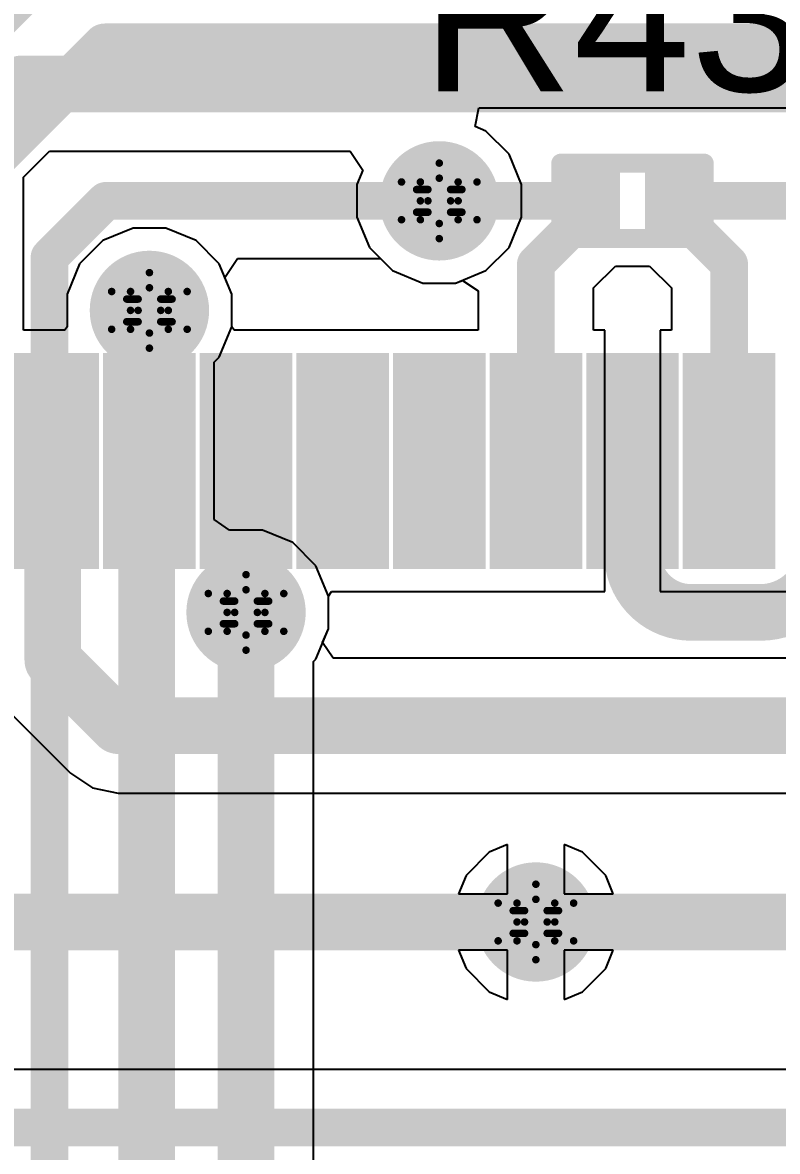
# Model space of a CAD drawing. Header units: inches. Extents: x -18 to 237, y -41 to 211.
# Drawn here: x 57.1 to 62.18, y 69.4 to 77 of the extents above; entities that cross this region are included whole.
import ezdxf

# ---------------------------------------------------------------- set-up
doc = ezdxf.new("R2010")
doc.units = ezdxf.units.IN
for name, color, linetype in [('Bottom Layer', 5, 'Continuous'), ('Bottom Solder', 6, 'Continuous'), ('Drill Drawing', 1, 'Continuous'), ('Top Layer', 1, 'Continuous'), ('Top Overlay', 2, 'Continuous'), ('Top Paste', 8, 'Continuous'), ('Top Solder', 216, 'Continuous'), ('Via Holes', 16, 'Continuous')]:
    doc.layers.add(name, color=color, linetype=linetype)
doc.styles.add('Arial', font='', dxfattribs={"height": 0.2})
doc.styles.get('Arial').set_extended_font_data('Arial')

# ---------------------------------------------------------------- blocks, each defined once
blk = doc.blocks.new('SSOP_28_208____25')
at = {"layer": 'Top Layer'}
for points in [[(2.775, 1.185), (4.025, 1.185), (4.025, 0.765), (2.775, 0.765)], [(2.775, 0.535), (4.025, 0.535), (4.025, 0.115), (2.775, 0.115)], [(2.775, -0.115), (4.025, -0.115), (4.025, -0.535), (2.775, -0.535)], [(2.775, -0.765), (4.025, -0.765), (4.025, -1.185), (2.775, -1.185)], [(2.775, -1.415), (4.025, -1.415), (4.025, -1.835), (2.775, -1.835)], [(2.775, -2.065), (4.025, -2.065), (4.025, -2.485), (2.775, -2.485)], [(2.775, -2.715), (4.025, -2.715), (4.025, -3.135), (2.775, -3.135)], [(2.775, -3.365), (4.025, -3.365), (4.025, -3.785), (2.775, -3.785)]]:
    blk.add_hatch(color=1, dxfattribs=at).paths.add_polyline_path(points)
at = {"layer": 'Top Paste'}
for points in [[(2.775, 1.185), (4.025, 1.185), (4.025, 0.765), (2.775, 0.765)], [(2.775, 0.535), (4.025, 0.535), (4.025, 0.115), (2.775, 0.115)], [(2.775, -0.115), (4.025, -0.115), (4.025, -0.535), (2.775, -0.535)], [(2.775, -0.765), (4.025, -0.765), (4.025, -1.185), (2.775, -1.185)], [(2.775, -1.415), (4.025, -1.415), (4.025, -1.835), (2.775, -1.835)], [(2.775, -2.065), (4.025, -2.065), (4.025, -2.485), (2.775, -2.485)], [(2.775, -2.715), (4.025, -2.715), (4.025, -3.135), (2.775, -3.135)], [(2.775, -3.365), (4.025, -3.365), (4.025, -3.785), (2.775, -3.785)]]:
    blk.add_hatch(color=8, dxfattribs=at).paths.add_polyline_path(points)
at = {"layer": 'Top Solder'}
for points in [[(2.6734, 1.2866), (4.1266, 1.2866), (4.1266, 0.6634), (2.6734, 0.6634)], [(2.6734, 0.6366), (4.1266, 0.6366), (4.1266, 0.0134), (2.6734, 0.0134)], [(2.6734, -0.0134), (4.1266, -0.0134), (4.1266, -0.6366), (2.6734, -0.6366)], [(2.6734, -0.6634), (4.1266, -0.6634), (4.1266, -1.2866), (2.6734, -1.2866)], [(2.6734, -1.3134), (4.1266, -1.3134), (4.1266, -1.9366), (2.6734, -1.9366)], [(2.6734, -1.9634), (4.1266, -1.9634), (4.1266, -2.5866), (2.6734, -2.5866)], [(2.6734, -2.6134), (4.1266, -2.6134), (4.1266, -3.2366), (2.6734, -3.2366)], [(2.6734, -3.2634), (4.1266, -3.2634), (4.1266, -3.8866), (2.6734, -3.8866)]]:
    blk.add_hatch(color=216, dxfattribs=at).paths.add_polyline_path(points)
blk = doc.blocks.new('R___0201_40')
at = {"layer": 'Top Layer'}
for points in [[(-0.41, 0.185), (-0.14, 0.185), (-0.14, -0.185), (-0.41, -0.185)], [(0.14, 0.185), (0.41, 0.185), (0.41, -0.185), (0.14, -0.185)]]:
    blk.add_hatch(color=1, dxfattribs=at).paths.add_polyline_path(points)
at = {"layer": 'Top Paste'}
for points in [[(-0.41, 0.185), (-0.14, 0.185), (-0.14, -0.185), (-0.41, -0.185)], [(0.14, 0.185), (0.41, 0.185), (0.41, -0.185), (0.14, -0.185)]]:
    blk.add_hatch(color=8, dxfattribs=at).paths.add_polyline_path(points)
at = {"layer": 'Top Solder'}
for points in [[(-0.465, 0.24), (-0.085, 0.24), (-0.085, -0.24), (-0.465, -0.24)], [(0.085, 0.24), (0.465, 0.24), (0.465, -0.24), (0.085, -0.24)]]:
    blk.add_hatch(color=216, dxfattribs=at).paths.add_polyline_path(points)
at = {"layer": 'Top Overlay'}
for points in [[(-0.4826, -0.254, 0.127, 0.127, 0), (-0.4826, 0.254, 0.127, 0.127, 0)], [(-0.4826, 0.254, 0.127, 0.127, 0), (0.4826, 0.254, 0.127, 0.127, 0)], [(0.4826, -0.254, 0.127, 0.127, 0), (0.4826, 0.254, 0.127, 0.127, 0)], [(-0.4826, -0.254, 0.127, 0.127, 0), (0.4826, -0.254, 0.127, 0.127, 0)]]:
    blk.add_lwpolyline(points, format="xyseb", dxfattribs=at)
for points in [[(-0.5143, 0.254, 0.0635, 0.0635, 1), (-0.4508, 0.254, 0.0635, 0.0635, 1)], [(-0.5143, 0.254, 0.0635, 0.0635, 1), (-0.4508, 0.254, 0.0635, 0.0635, 1)], [(0.4508, 0.254, 0.0635, 0.0635, 1), (0.5143, 0.254, 0.0635, 0.0635, 1)], [(0.4508, 0.254, 0.0635, 0.0635, 1), (0.5143, 0.254, 0.0635, 0.0635, 1)], [(-0.5143, -0.254, 0.0635, 0.0635, 1), (-0.4508, -0.254, 0.0635, 0.0635, 1)], [(-0.5143, -0.254, 0.0635, 0.0635, 1), (-0.4508, -0.254, 0.0635, 0.0635, 1)], [(0.4508, -0.254, 0.0635, 0.0635, 1), (0.5143, -0.254, 0.0635, 0.0635, 1)], [(0.4508, -0.254, 0.0635, 0.0635, 1), (0.5143, -0.254, 0.0635, 0.0635, 1)]]:
    blk.add_lwpolyline(points, format="xyseb", close=True, dxfattribs=at)

msp = doc.modelspace()

# ---------------------------------------------------------------- hatches: boundary and pattern name
at = {"layer": 'Bottom Layer'}
h = msp.add_hatch(color=5, dxfattribs=at)
edge = h.paths.add_edge_path()
edge.add_arc((59.9072, 75.7971), 0.3, 0, 360)
h = msp.add_hatch(color=5, dxfattribs=at)
edge = h.paths.add_edge_path()
edge.add_arc((57.9572, 75.06), 0.3, 0, 360)
h = msp.add_hatch(color=5, dxfattribs=at)
edge = h.paths.add_edge_path()
edge.add_arc((58.6072, 73.028), 0.3, 0, 360)
h = msp.add_hatch(color=5, dxfattribs=at)
edge = h.paths.add_edge_path()
edge.add_arc((60.5572, 70.9452), 0.3, 0, 360)
at = {"layer": 'Bottom Solder'}
h = msp.add_hatch(color=6, dxfattribs=at)
edge = h.paths.add_edge_path()
edge.add_arc((59.9072, 75.7971), 0.4016, 0, 360)
h = msp.add_hatch(color=6, dxfattribs=at)
edge = h.paths.add_edge_path()
edge.add_arc((57.9572, 75.06), 0.4016, 0, 360)
h = msp.add_hatch(color=6, dxfattribs=at)
edge = h.paths.add_edge_path()
edge.add_arc((58.6072, 73.028), 0.4016, 0, 360)
h = msp.add_hatch(color=6, dxfattribs=at)
edge = h.paths.add_edge_path()
edge.add_arc((60.5572, 70.9452), 0.4016, 0, 360)
at = {"layer": 'Top Layer'}
h = msp.add_hatch(color=1, dxfattribs=at)
edge = h.paths.add_edge_path()
edge.add_arc((59.9072, 75.7971), 0.3, 0, 360)
h = msp.add_hatch(color=1, dxfattribs=at)
edge = h.paths.add_edge_path()
edge.add_arc((57.9572, 75.06), 0.3, 0, 360)
h = msp.add_hatch(color=1, dxfattribs=at)
edge = h.paths.add_edge_path()
edge.add_arc((58.6072, 73.028), 0.3, 0, 360)
h = msp.add_hatch(color=1, dxfattribs=at)
edge = h.paths.add_edge_path()
edge.add_arc((60.5572, 70.9452), 0.3, 0, 360)
at = {"layer": 'Top Solder'}
h = msp.add_hatch(color=216, dxfattribs=at)
edge = h.paths.add_edge_path()
edge.add_arc((59.9072, 75.7971), 0.4016, 0, 360)
h = msp.add_hatch(color=216, dxfattribs=at)
edge = h.paths.add_edge_path()
edge.add_arc((57.9572, 75.06), 0.4016, 0, 360)
h = msp.add_hatch(color=216, dxfattribs=at)
edge = h.paths.add_edge_path()
edge.add_arc((58.6072, 73.028), 0.4016, 0, 360)
h = msp.add_hatch(color=216, dxfattribs=at)
edge = h.paths.add_edge_path()
edge.add_arc((60.5572, 70.9452), 0.4016, 0, 360)
at = {"layer": 'Via Holes'}
h = msp.add_hatch(color=7, dxfattribs=at)
edge = h.paths.add_edge_path()
edge.add_arc((59.9072, 75.7971), 0.15, 0, 360)
h = msp.add_hatch(color=7, dxfattribs=at)
edge = h.paths.add_edge_path()
edge.add_arc((57.9572, 75.06), 0.15, 0, 360)
h = msp.add_hatch(color=7, dxfattribs=at)
edge = h.paths.add_edge_path()
edge.add_arc((58.6072, 73.028), 0.15, 0, 360)
h = msp.add_hatch(color=7, dxfattribs=at)
edge = h.paths.add_edge_path()
edge.add_arc((60.5572, 70.9452), 0.15, 0, 360)

# ---------------------------------------------------------------- linework, layer by layer
at = {"layer": 'Bottom Layer'}
for p, q in [((60.1488, 76.2966), (60.1741, 76.4236)), ((60.1741, 76.4236), (63.2461, 76.4236)), ((60.221, 76.2667), (60.1488, 76.2966)), ((60.3769, 76.1109), (60.221, 76.2667)), ((60.4612, 75.9073), (60.3769, 76.1109)), ((60.4612, 75.6869), (60.4612, 75.9073)), ((60.3769, 75.4833), (60.4612, 75.6869)), ((60.221, 75.3274), (60.3769, 75.4833)), ((58.465, 75.2816), (58.5499, 75.4086)), ((58.5499, 75.4086), (59.5122, 75.4086)), ((59.5122, 75.4086), (59.5934, 75.3274)), ((58.5112, 75.1702), (58.465, 75.2816)), ((59.5934, 75.3274), (59.797, 75.2431)), ((60.0174, 75.2431), (60.221, 75.3274)), ((59.797, 75.2431), (60.0174, 75.2431)), ((58.5112, 74.9498), (58.5112, 75.1702)), ((58.4269, 74.7462), (58.5112, 74.9498)), ((58.3921, 74.7114), (58.4269, 74.7462)), ((58.3921, 73.6521), (58.3921, 74.7114)), ((58.497, 73.582), (58.3921, 73.6521)), ((58.7174, 73.582), (58.497, 73.582)), ((58.921, 73.4977), (58.7174, 73.582)), ((59.0769, 73.3418), (58.921, 73.4977)), ((59.1612, 73.1382), (59.0769, 73.3418)), ((59.1612, 72.9178), (59.1612, 73.1382)), ((59.0769, 72.7142), (59.1612, 72.9178)), ((59.0604, 72.6977), (59.0769, 72.7142)), ((59.0604, 56.8876), (59.0604, 72.6977)), ((60.2434, 71.4149), (60.0875, 71.259)), ((60.3667, 71.4659), (60.2434, 71.4149)), ((60.3667, 71.1357), (60.3667, 71.4659)), ((60.871, 71.4149), (60.7477, 71.4659)), ((60.7477, 71.4659), (60.7477, 71.1357)), ((61.0269, 71.259), (60.871, 71.4149)), ((60.0875, 71.259), (60.0365, 71.1357)), ((61.0779, 71.1357), (61.0269, 71.259)), ((60.0365, 71.1357), (60.3667, 71.1357)), ((60.7477, 71.1357), (61.0779, 71.1357)), ((60.3667, 70.7547), (60.0365, 70.7547)), ((60.0365, 70.7547), (60.0875, 70.6314)), ((60.3667, 70.4245), (60.3667, 70.7547)), ((61.0779, 70.7547), (60.7477, 70.7547)), ((60.7477, 70.7547), (60.7477, 70.4245)), ((61.0269, 70.6314), (61.0779, 70.7547)), ((60.0875, 70.6314), (60.2434, 70.4755)), ((60.871, 70.4755), (61.0269, 70.6314)), ((60.2434, 70.4755), (60.3667, 70.4245)), ((60.7477, 70.4245), (60.871, 70.4755))]:
    msp.add_line(p, q, dxfattribs=at)
for points in [[(56.0072, 76.1064, 0.3048, 0.3048, 0), (57.3888, 77.488, 0.3048, 0.3048, 0)], [(56.8201, 76.0001, 0.3048, 0.3048, 0), (57.658, 76.838, 0.3048, 0.3048, 0)], [(57.658, 76.838, 0.3048, 0.3048, 0), (68.4318, 76.838, 0.3048, 0.3048, 0)], [(57.2855, 75.4186, 0.254, 0.254, 0), (57.664, 75.7971, 0.254, 0.254, 0)], [(57.664, 75.7971, 0.254, 0.254, 0), (59.9072, 75.7971, 0.254, 0.254, 0)], [(57.2855, 61.3001, 0.254, 0.254, 0), (57.2855, 75.4186, 0.254, 0.254, 0)], [(57.9389, 75.0417, 0.381, 0.381, 0), (57.9572, 75.06, 0.381, 0.381, 0)], [(57.9389, 57.0754, 0.381, 0.381, 0), (57.9389, 75.0417, 0.381, 0.381, 0)], [(58.6072, 56.8876, 0.381, 0.381, 0), (58.6072, 73.028, 0.381, 0.381, 0)]]:
    msp.add_lwpolyline(points, format="xyseb", dxfattribs=at)
for points in [[(57.5818, 76.838, 0.1524, 0.1524, 1), (57.7342, 76.838, 0.1524, 0.1524, 1)], [(57.5818, 76.838, 0.1524, 0.1524, 1), (57.7342, 76.838, 0.1524, 0.1524, 1)], [(57.6005, 75.7971, 0.127, 0.127, 1), (57.7275, 75.7971, 0.127, 0.127, 1)], [(57.6005, 75.7971, 0.127, 0.127, 1), (57.7275, 75.7971, 0.127, 0.127, 1)], [(59.8437, 75.7971, 0.127, 0.127, 1), (59.9707, 75.7971, 0.127, 0.127, 1)], [(57.222, 75.4186, 0.127, 0.127, 1), (57.349, 75.4186, 0.127, 0.127, 1)], [(57.222, 75.4186, 0.127, 0.127, 1), (57.349, 75.4186, 0.127, 0.127, 1)], [(57.8437, 75.0417, 0.1905, 0.1905, 1), (58.0342, 75.0417, 0.1905, 0.1905, 1)], [(57.8437, 75.0417, 0.1905, 0.1905, 1), (58.0342, 75.0417, 0.1905, 0.1905, 1)], [(57.862, 75.06, 0.1905, 0.1905, 1), (58.0525, 75.06, 0.1905, 0.1905, 1)], [(58.512, 73.028, 0.1905, 0.1905, 1), (58.7025, 73.028, 0.1905, 0.1905, 1)]]:
    msp.add_lwpolyline(points, format="xyseb", close=True, dxfattribs=at)
at = {"layer": 'Drill Drawing'}
for points in [[(59.7802, 75.9241, 0.0508, 0.0508, 0), (59.9072, 76.0511, 0.0508, 0.0508, 0)], [(59.9072, 76.0511, 0.0508, 0.0508, 0), (60.0342, 75.9241, 0.0508, 0.0508, 0)], [(59.831, 75.8733, 0.0508, 0.0508, 0), (59.9072, 75.9495, 0.0508, 0.0508, 0)], [(59.9072, 75.9495, 0.0508, 0.0508, 0), (59.9834, 75.8733, 0.0508, 0.0508, 0)], [(59.6532, 75.9241, 0.0508, 0.0508, 0), (59.7802, 75.7971, 0.0508, 0.0508, 0)], [(59.6532, 75.9241, 0.0508, 0.0508, 0), (59.7802, 75.9241, 0.0508, 0.0508, 0)], [(59.7548, 75.8733, 0.0508, 0.0508, 0), (59.831, 75.7971, 0.0508, 0.0508, 0)], [(59.7548, 75.8733, 0.0508, 0.0508, 0), (59.831, 75.8733, 0.0508, 0.0508, 0)], [(59.9834, 75.8733, 0.0508, 0.0508, 0), (60.0596, 75.8733, 0.0508, 0.0508, 0)], [(59.9834, 75.7971, 0.0508, 0.0508, 0), (60.0596, 75.8733, 0.0508, 0.0508, 0)], [(60.0342, 75.9241, 0.0508, 0.0508, 0), (60.1612, 75.9241, 0.0508, 0.0508, 0)], [(60.0342, 75.7971, 0.0508, 0.0508, 0), (60.1612, 75.9241, 0.0508, 0.0508, 0)], [(59.6532, 75.6701, 0.0508, 0.0508, 0), (59.7802, 75.7971, 0.0508, 0.0508, 0)], [(59.7548, 75.7209, 0.0508, 0.0508, 0), (59.831, 75.7971, 0.0508, 0.0508, 0)], [(59.9834, 75.7971, 0.0508, 0.0508, 0), (60.0596, 75.7209, 0.0508, 0.0508, 0)], [(60.0342, 75.7971, 0.0508, 0.0508, 0), (60.1612, 75.6701, 0.0508, 0.0508, 0)], [(59.7548, 75.7209, 0.0508, 0.0508, 0), (59.831, 75.7209, 0.0508, 0.0508, 0)], [(59.831, 75.7209, 0.0508, 0.0508, 0), (59.9072, 75.6447, 0.0508, 0.0508, 0)], [(59.9072, 75.6447, 0.0508, 0.0508, 0), (59.9834, 75.7209, 0.0508, 0.0508, 0)], [(59.9834, 75.7209, 0.0508, 0.0508, 0), (60.0596, 75.7209, 0.0508, 0.0508, 0)], [(59.6532, 75.6701, 0.0508, 0.0508, 0), (59.7802, 75.6701, 0.0508, 0.0508, 0)], [(59.7802, 75.6701, 0.0508, 0.0508, 0), (59.9072, 75.5431, 0.0508, 0.0508, 0)], [(59.9072, 75.5431, 0.0508, 0.0508, 0), (60.0342, 75.6701, 0.0508, 0.0508, 0)], [(60.0342, 75.6701, 0.0508, 0.0508, 0), (60.1612, 75.6701, 0.0508, 0.0508, 0)], [(57.8302, 75.187, 0.0508, 0.0508, 0), (57.9572, 75.314, 0.0508, 0.0508, 0)], [(57.9572, 75.314, 0.0508, 0.0508, 0), (58.0842, 75.187, 0.0508, 0.0508, 0)], [(57.7032, 75.187, 0.0508, 0.0508, 0), (57.8302, 75.06, 0.0508, 0.0508, 0)], [(57.7032, 75.187, 0.0508, 0.0508, 0), (57.8302, 75.187, 0.0508, 0.0508, 0)], [(57.881, 75.1362, 0.0508, 0.0508, 0), (57.9572, 75.2124, 0.0508, 0.0508, 0)], [(57.9572, 75.2124, 0.0508, 0.0508, 0), (58.0334, 75.1362, 0.0508, 0.0508, 0)], [(58.0842, 75.187, 0.0508, 0.0508, 0), (58.2112, 75.187, 0.0508, 0.0508, 0)], [(58.0842, 75.06, 0.0508, 0.0508, 0), (58.2112, 75.187, 0.0508, 0.0508, 0)], [(57.8048, 75.1362, 0.0508, 0.0508, 0), (57.881, 75.06, 0.0508, 0.0508, 0)], [(57.8048, 75.1362, 0.0508, 0.0508, 0), (57.881, 75.1362, 0.0508, 0.0508, 0)], [(58.0334, 75.1362, 0.0508, 0.0508, 0), (58.1096, 75.1362, 0.0508, 0.0508, 0)], [(58.0334, 75.06, 0.0508, 0.0508, 0), (58.1096, 75.1362, 0.0508, 0.0508, 0)], [(57.7032, 74.933, 0.0508, 0.0508, 0), (57.8302, 75.06, 0.0508, 0.0508, 0)], [(57.8048, 74.9838, 0.0508, 0.0508, 0), (57.881, 75.06, 0.0508, 0.0508, 0)], [(58.0334, 75.06, 0.0508, 0.0508, 0), (58.1096, 74.9838, 0.0508, 0.0508, 0)], [(58.0842, 75.06, 0.0508, 0.0508, 0), (58.2112, 74.933, 0.0508, 0.0508, 0)], [(57.8048, 74.9838, 0.0508, 0.0508, 0), (57.881, 74.9838, 0.0508, 0.0508, 0)], [(57.881, 74.9838, 0.0508, 0.0508, 0), (57.9572, 74.9076, 0.0508, 0.0508, 0)], [(57.9572, 74.9076, 0.0508, 0.0508, 0), (58.0334, 74.9838, 0.0508, 0.0508, 0)], [(58.0334, 74.9838, 0.0508, 0.0508, 0), (58.1096, 74.9838, 0.0508, 0.0508, 0)], [(57.7032, 74.933, 0.0508, 0.0508, 0), (57.8302, 74.933, 0.0508, 0.0508, 0)], [(57.8302, 74.933, 0.0508, 0.0508, 0), (57.9572, 74.806, 0.0508, 0.0508, 0)], [(57.9572, 74.806, 0.0508, 0.0508, 0), (58.0842, 74.933, 0.0508, 0.0508, 0)], [(58.0842, 74.933, 0.0508, 0.0508, 0), (58.2112, 74.933, 0.0508, 0.0508, 0)], [(58.4802, 73.155, 0.0508, 0.0508, 0), (58.6072, 73.282, 0.0508, 0.0508, 0)], [(58.6072, 73.282, 0.0508, 0.0508, 0), (58.7342, 73.155, 0.0508, 0.0508, 0)], [(58.3532, 73.155, 0.0508, 0.0508, 0), (58.4802, 73.028, 0.0508, 0.0508, 0)], [(58.3532, 73.155, 0.0508, 0.0508, 0), (58.4802, 73.155, 0.0508, 0.0508, 0)], [(58.531, 73.1042, 0.0508, 0.0508, 0), (58.6072, 73.1804, 0.0508, 0.0508, 0)], [(58.6072, 73.1804, 0.0508, 0.0508, 0), (58.6834, 73.1042, 0.0508, 0.0508, 0)], [(58.7342, 73.155, 0.0508, 0.0508, 0), (58.8612, 73.155, 0.0508, 0.0508, 0)], [(58.7342, 73.028, 0.0508, 0.0508, 0), (58.8612, 73.155, 0.0508, 0.0508, 0)], [(58.4548, 73.1042, 0.0508, 0.0508, 0), (58.531, 73.028, 0.0508, 0.0508, 0)], [(58.4548, 73.1042, 0.0508, 0.0508, 0), (58.531, 73.1042, 0.0508, 0.0508, 0)], [(58.6834, 73.1042, 0.0508, 0.0508, 0), (58.7596, 73.1042, 0.0508, 0.0508, 0)], [(58.6834, 73.028, 0.0508, 0.0508, 0), (58.7596, 73.1042, 0.0508, 0.0508, 0)], [(58.3532, 72.901, 0.0508, 0.0508, 0), (58.4802, 73.028, 0.0508, 0.0508, 0)], [(58.4548, 72.9518, 0.0508, 0.0508, 0), (58.531, 73.028, 0.0508, 0.0508, 0)], [(58.6834, 73.028, 0.0508, 0.0508, 0), (58.7596, 72.9518, 0.0508, 0.0508, 0)], [(58.7342, 73.028, 0.0508, 0.0508, 0), (58.8612, 72.901, 0.0508, 0.0508, 0)], [(58.3532, 72.901, 0.0508, 0.0508, 0), (58.4802, 72.901, 0.0508, 0.0508, 0)], [(58.4548, 72.9518, 0.0508, 0.0508, 0), (58.531, 72.9518, 0.0508, 0.0508, 0)], [(58.4802, 72.901, 0.0508, 0.0508, 0), (58.6072, 72.774, 0.0508, 0.0508, 0)], [(58.531, 72.9518, 0.0508, 0.0508, 0), (58.6072, 72.8756, 0.0508, 0.0508, 0)], [(58.6072, 72.8756, 0.0508, 0.0508, 0), (58.6834, 72.9518, 0.0508, 0.0508, 0)], [(58.6072, 72.774, 0.0508, 0.0508, 0), (58.7342, 72.901, 0.0508, 0.0508, 0)], [(58.6834, 72.9518, 0.0508, 0.0508, 0), (58.7596, 72.9518, 0.0508, 0.0508, 0)], [(58.7342, 72.901, 0.0508, 0.0508, 0), (58.8612, 72.901, 0.0508, 0.0508, 0)], [(60.4302, 71.0722, 0.0508, 0.0508, 0), (60.5572, 71.1992, 0.0508, 0.0508, 0)], [(60.5572, 71.1992, 0.0508, 0.0508, 0), (60.6842, 71.0722, 0.0508, 0.0508, 0)], [(60.3032, 71.0722, 0.0508, 0.0508, 0), (60.4302, 70.9452, 0.0508, 0.0508, 0)], [(60.3032, 71.0722, 0.0508, 0.0508, 0), (60.4302, 71.0722, 0.0508, 0.0508, 0)], [(60.481, 71.0214, 0.0508, 0.0508, 0), (60.5572, 71.0976, 0.0508, 0.0508, 0)], [(60.5572, 71.0976, 0.0508, 0.0508, 0), (60.6334, 71.0214, 0.0508, 0.0508, 0)], [(60.6842, 71.0722, 0.0508, 0.0508, 0), (60.8112, 71.0722, 0.0508, 0.0508, 0)], [(60.6842, 70.9452, 0.0508, 0.0508, 0), (60.8112, 71.0722, 0.0508, 0.0508, 0)], [(60.4048, 71.0214, 0.0508, 0.0508, 0), (60.481, 70.9452, 0.0508, 0.0508, 0)], [(60.4048, 71.0214, 0.0508, 0.0508, 0), (60.481, 71.0214, 0.0508, 0.0508, 0)], [(60.6334, 71.0214, 0.0508, 0.0508, 0), (60.7096, 71.0214, 0.0508, 0.0508, 0)], [(60.6334, 70.9452, 0.0508, 0.0508, 0), (60.7096, 71.0214, 0.0508, 0.0508, 0)], [(60.3032, 70.8182, 0.0508, 0.0508, 0), (60.4302, 70.9452, 0.0508, 0.0508, 0)], [(60.4048, 70.869, 0.0508, 0.0508, 0), (60.481, 70.9452, 0.0508, 0.0508, 0)], [(60.6334, 70.9452, 0.0508, 0.0508, 0), (60.7096, 70.869, 0.0508, 0.0508, 0)], [(60.6842, 70.9452, 0.0508, 0.0508, 0), (60.8112, 70.8182, 0.0508, 0.0508, 0)], [(60.4048, 70.869, 0.0508, 0.0508, 0), (60.481, 70.869, 0.0508, 0.0508, 0)], [(60.481, 70.869, 0.0508, 0.0508, 0), (60.5572, 70.7928, 0.0508, 0.0508, 0)], [(60.5572, 70.7928, 0.0508, 0.0508, 0), (60.6334, 70.869, 0.0508, 0.0508, 0)], [(60.6334, 70.869, 0.0508, 0.0508, 0), (60.7096, 70.869, 0.0508, 0.0508, 0)], [(60.3032, 70.8182, 0.0508, 0.0508, 0), (60.4302, 70.8182, 0.0508, 0.0508, 0)], [(60.4302, 70.8182, 0.0508, 0.0508, 0), (60.5572, 70.6912, 0.0508, 0.0508, 0)], [(60.5572, 70.6912, 0.0508, 0.0508, 0), (60.6842, 70.8182, 0.0508, 0.0508, 0)], [(60.6842, 70.8182, 0.0508, 0.0508, 0), (60.8112, 70.8182, 0.0508, 0.0508, 0)]]:
    msp.add_lwpolyline(points, format="xyseb", dxfattribs=at)
for points in [[(59.8945, 76.0511, 0.0254, 0.0254, 1), (59.9199, 76.0511, 0.0254, 0.0254, 1)], [(59.8945, 76.0511, 0.0254, 0.0254, 1), (59.9199, 76.0511, 0.0254, 0.0254, 1)], [(59.8945, 75.9495, 0.0254, 0.0254, 1), (59.9199, 75.9495, 0.0254, 0.0254, 1)], [(59.8945, 75.9495, 0.0254, 0.0254, 1), (59.9199, 75.9495, 0.0254, 0.0254, 1)], [(59.6405, 75.9241, 0.0254, 0.0254, 1), (59.6659, 75.9241, 0.0254, 0.0254, 1)], [(59.6405, 75.9241, 0.0254, 0.0254, 1), (59.6659, 75.9241, 0.0254, 0.0254, 1)], [(59.7421, 75.8733, 0.0254, 0.0254, 1), (59.7675, 75.8733, 0.0254, 0.0254, 1)], [(59.7421, 75.8733, 0.0254, 0.0254, 1), (59.7675, 75.8733, 0.0254, 0.0254, 1)], [(59.7675, 75.9241, 0.0254, 0.0254, 1), (59.7929, 75.9241, 0.0254, 0.0254, 1)], [(59.7675, 75.9241, 0.0254, 0.0254, 1), (59.7929, 75.9241, 0.0254, 0.0254, 1)], [(59.8183, 75.8733, 0.0254, 0.0254, 1), (59.8437, 75.8733, 0.0254, 0.0254, 1)], [(59.8183, 75.8733, 0.0254, 0.0254, 1), (59.8437, 75.8733, 0.0254, 0.0254, 1)], [(59.9707, 75.8733, 0.0254, 0.0254, 1), (59.9961, 75.8733, 0.0254, 0.0254, 1)], [(59.9707, 75.8733, 0.0254, 0.0254, 1), (59.9961, 75.8733, 0.0254, 0.0254, 1)], [(60.0215, 75.9241, 0.0254, 0.0254, 1), (60.0469, 75.9241, 0.0254, 0.0254, 1)], [(60.0215, 75.9241, 0.0254, 0.0254, 1), (60.0469, 75.9241, 0.0254, 0.0254, 1)], [(60.0469, 75.8733, 0.0254, 0.0254, 1), (60.0723, 75.8733, 0.0254, 0.0254, 1)], [(60.0469, 75.8733, 0.0254, 0.0254, 1), (60.0723, 75.8733, 0.0254, 0.0254, 1)], [(60.1485, 75.9241, 0.0254, 0.0254, 1), (60.1739, 75.9241, 0.0254, 0.0254, 1)], [(60.1485, 75.9241, 0.0254, 0.0254, 1), (60.1739, 75.9241, 0.0254, 0.0254, 1)], [(59.7675, 75.7971, 0.0254, 0.0254, 1), (59.7929, 75.7971, 0.0254, 0.0254, 1)], [(59.7675, 75.7971, 0.0254, 0.0254, 1), (59.7929, 75.7971, 0.0254, 0.0254, 1)], [(59.8183, 75.7971, 0.0254, 0.0254, 1), (59.8437, 75.7971, 0.0254, 0.0254, 1)], [(59.8183, 75.7971, 0.0254, 0.0254, 1), (59.8437, 75.7971, 0.0254, 0.0254, 1)], [(59.9707, 75.7971, 0.0254, 0.0254, 1), (59.9961, 75.7971, 0.0254, 0.0254, 1)], [(59.9707, 75.7971, 0.0254, 0.0254, 1), (59.9961, 75.7971, 0.0254, 0.0254, 1)], [(60.0215, 75.7971, 0.0254, 0.0254, 1), (60.0469, 75.7971, 0.0254, 0.0254, 1)], [(60.0215, 75.7971, 0.0254, 0.0254, 1), (60.0469, 75.7971, 0.0254, 0.0254, 1)], [(59.7421, 75.7209, 0.0254, 0.0254, 1), (59.7675, 75.7209, 0.0254, 0.0254, 1)], [(59.7421, 75.7209, 0.0254, 0.0254, 1), (59.7675, 75.7209, 0.0254, 0.0254, 1)], [(59.8183, 75.7209, 0.0254, 0.0254, 1), (59.8437, 75.7209, 0.0254, 0.0254, 1)], [(59.8183, 75.7209, 0.0254, 0.0254, 1), (59.8437, 75.7209, 0.0254, 0.0254, 1)], [(59.9707, 75.7209, 0.0254, 0.0254, 1), (59.9961, 75.7209, 0.0254, 0.0254, 1)], [(59.9707, 75.7209, 0.0254, 0.0254, 1), (59.9961, 75.7209, 0.0254, 0.0254, 1)], [(60.0469, 75.7209, 0.0254, 0.0254, 1), (60.0723, 75.7209, 0.0254, 0.0254, 1)], [(60.0469, 75.7209, 0.0254, 0.0254, 1), (60.0723, 75.7209, 0.0254, 0.0254, 1)], [(59.6405, 75.6701, 0.0254, 0.0254, 1), (59.6659, 75.6701, 0.0254, 0.0254, 1)], [(59.6405, 75.6701, 0.0254, 0.0254, 1), (59.6659, 75.6701, 0.0254, 0.0254, 1)], [(59.7675, 75.6701, 0.0254, 0.0254, 1), (59.7929, 75.6701, 0.0254, 0.0254, 1)], [(59.7675, 75.6701, 0.0254, 0.0254, 1), (59.7929, 75.6701, 0.0254, 0.0254, 1)], [(59.8945, 75.6447, 0.0254, 0.0254, 1), (59.9199, 75.6447, 0.0254, 0.0254, 1)], [(59.8945, 75.6447, 0.0254, 0.0254, 1), (59.9199, 75.6447, 0.0254, 0.0254, 1)], [(60.0215, 75.6701, 0.0254, 0.0254, 1), (60.0469, 75.6701, 0.0254, 0.0254, 1)], [(60.0215, 75.6701, 0.0254, 0.0254, 1), (60.0469, 75.6701, 0.0254, 0.0254, 1)], [(60.1485, 75.6701, 0.0254, 0.0254, 1), (60.1739, 75.6701, 0.0254, 0.0254, 1)], [(60.1485, 75.6701, 0.0254, 0.0254, 1), (60.1739, 75.6701, 0.0254, 0.0254, 1)], [(59.8945, 75.5431, 0.0254, 0.0254, 1), (59.9199, 75.5431, 0.0254, 0.0254, 1)], [(59.8945, 75.5431, 0.0254, 0.0254, 1), (59.9199, 75.5431, 0.0254, 0.0254, 1)], [(57.9445, 75.314, 0.0254, 0.0254, 1), (57.9699, 75.314, 0.0254, 0.0254, 1)], [(57.9445, 75.314, 0.0254, 0.0254, 1), (57.9699, 75.314, 0.0254, 0.0254, 1)], [(57.6905, 75.187, 0.0254, 0.0254, 1), (57.7159, 75.187, 0.0254, 0.0254, 1)], [(57.6905, 75.187, 0.0254, 0.0254, 1), (57.7159, 75.187, 0.0254, 0.0254, 1)], [(57.8175, 75.187, 0.0254, 0.0254, 1), (57.8429, 75.187, 0.0254, 0.0254, 1)], [(57.8175, 75.187, 0.0254, 0.0254, 1), (57.8429, 75.187, 0.0254, 0.0254, 1)], [(57.9445, 75.2124, 0.0254, 0.0254, 1), (57.9699, 75.2124, 0.0254, 0.0254, 1)], [(57.9445, 75.2124, 0.0254, 0.0254, 1), (57.9699, 75.2124, 0.0254, 0.0254, 1)], [(58.0715, 75.187, 0.0254, 0.0254, 1), (58.0969, 75.187, 0.0254, 0.0254, 1)], [(58.0715, 75.187, 0.0254, 0.0254, 1), (58.0969, 75.187, 0.0254, 0.0254, 1)], [(58.1985, 75.187, 0.0254, 0.0254, 1), (58.2239, 75.187, 0.0254, 0.0254, 1)], [(58.1985, 75.187, 0.0254, 0.0254, 1), (58.2239, 75.187, 0.0254, 0.0254, 1)], [(57.7921, 75.1362, 0.0254, 0.0254, 1), (57.8175, 75.1362, 0.0254, 0.0254, 1)], [(57.7921, 75.1362, 0.0254, 0.0254, 1), (57.8175, 75.1362, 0.0254, 0.0254, 1)], [(57.8683, 75.1362, 0.0254, 0.0254, 1), (57.8937, 75.1362, 0.0254, 0.0254, 1)], [(57.8683, 75.1362, 0.0254, 0.0254, 1), (57.8937, 75.1362, 0.0254, 0.0254, 1)], [(58.0207, 75.1362, 0.0254, 0.0254, 1), (58.0461, 75.1362, 0.0254, 0.0254, 1)], [(58.0207, 75.1362, 0.0254, 0.0254, 1), (58.0461, 75.1362, 0.0254, 0.0254, 1)], [(58.0969, 75.1362, 0.0254, 0.0254, 1), (58.1223, 75.1362, 0.0254, 0.0254, 1)], [(58.0969, 75.1362, 0.0254, 0.0254, 1), (58.1223, 75.1362, 0.0254, 0.0254, 1)], [(57.8175, 75.06, 0.0254, 0.0254, 1), (57.8429, 75.06, 0.0254, 0.0254, 1)], [(57.8175, 75.06, 0.0254, 0.0254, 1), (57.8429, 75.06, 0.0254, 0.0254, 1)], [(57.8683, 75.06, 0.0254, 0.0254, 1), (57.8937, 75.06, 0.0254, 0.0254, 1)], [(57.8683, 75.06, 0.0254, 0.0254, 1), (57.8937, 75.06, 0.0254, 0.0254, 1)], [(58.0207, 75.06, 0.0254, 0.0254, 1), (58.0461, 75.06, 0.0254, 0.0254, 1)], [(58.0207, 75.06, 0.0254, 0.0254, 1), (58.0461, 75.06, 0.0254, 0.0254, 1)], [(58.0715, 75.06, 0.0254, 0.0254, 1), (58.0969, 75.06, 0.0254, 0.0254, 1)], [(58.0715, 75.06, 0.0254, 0.0254, 1), (58.0969, 75.06, 0.0254, 0.0254, 1)], [(57.7921, 74.9838, 0.0254, 0.0254, 1), (57.8175, 74.9838, 0.0254, 0.0254, 1)], [(57.7921, 74.9838, 0.0254, 0.0254, 1), (57.8175, 74.9838, 0.0254, 0.0254, 1)], [(57.8683, 74.9838, 0.0254, 0.0254, 1), (57.8937, 74.9838, 0.0254, 0.0254, 1)], [(57.8683, 74.9838, 0.0254, 0.0254, 1), (57.8937, 74.9838, 0.0254, 0.0254, 1)], [(58.0207, 74.9838, 0.0254, 0.0254, 1), (58.0461, 74.9838, 0.0254, 0.0254, 1)], [(58.0207, 74.9838, 0.0254, 0.0254, 1), (58.0461, 74.9838, 0.0254, 0.0254, 1)], [(58.0969, 74.9838, 0.0254, 0.0254, 1), (58.1223, 74.9838, 0.0254, 0.0254, 1)], [(58.0969, 74.9838, 0.0254, 0.0254, 1), (58.1223, 74.9838, 0.0254, 0.0254, 1)], [(57.6905, 74.933, 0.0254, 0.0254, 1), (57.7159, 74.933, 0.0254, 0.0254, 1)], [(57.6905, 74.933, 0.0254, 0.0254, 1), (57.7159, 74.933, 0.0254, 0.0254, 1)], [(57.8175, 74.933, 0.0254, 0.0254, 1), (57.8429, 74.933, 0.0254, 0.0254, 1)], [(57.8175, 74.933, 0.0254, 0.0254, 1), (57.8429, 74.933, 0.0254, 0.0254, 1)], [(57.9445, 74.9076, 0.0254, 0.0254, 1), (57.9699, 74.9076, 0.0254, 0.0254, 1)], [(57.9445, 74.9076, 0.0254, 0.0254, 1), (57.9699, 74.9076, 0.0254, 0.0254, 1)], [(58.0715, 74.933, 0.0254, 0.0254, 1), (58.0969, 74.933, 0.0254, 0.0254, 1)], [(58.0715, 74.933, 0.0254, 0.0254, 1), (58.0969, 74.933, 0.0254, 0.0254, 1)], [(58.1985, 74.933, 0.0254, 0.0254, 1), (58.2239, 74.933, 0.0254, 0.0254, 1)], [(58.1985, 74.933, 0.0254, 0.0254, 1), (58.2239, 74.933, 0.0254, 0.0254, 1)], [(57.9445, 74.806, 0.0254, 0.0254, 1), (57.9699, 74.806, 0.0254, 0.0254, 1)], [(57.9445, 74.806, 0.0254, 0.0254, 1), (57.9699, 74.806, 0.0254, 0.0254, 1)], [(58.5945, 73.282, 0.0254, 0.0254, 1), (58.6199, 73.282, 0.0254, 0.0254, 1)], [(58.5945, 73.282, 0.0254, 0.0254, 1), (58.6199, 73.282, 0.0254, 0.0254, 1)], [(58.3405, 73.155, 0.0254, 0.0254, 1), (58.3659, 73.155, 0.0254, 0.0254, 1)], [(58.3405, 73.155, 0.0254, 0.0254, 1), (58.3659, 73.155, 0.0254, 0.0254, 1)], [(58.4675, 73.155, 0.0254, 0.0254, 1), (58.4929, 73.155, 0.0254, 0.0254, 1)], [(58.4675, 73.155, 0.0254, 0.0254, 1), (58.4929, 73.155, 0.0254, 0.0254, 1)], [(58.5945, 73.1804, 0.0254, 0.0254, 1), (58.6199, 73.1804, 0.0254, 0.0254, 1)], [(58.5945, 73.1804, 0.0254, 0.0254, 1), (58.6199, 73.1804, 0.0254, 0.0254, 1)], [(58.7215, 73.155, 0.0254, 0.0254, 1), (58.7469, 73.155, 0.0254, 0.0254, 1)], [(58.7215, 73.155, 0.0254, 0.0254, 1), (58.7469, 73.155, 0.0254, 0.0254, 1)], [(58.8485, 73.155, 0.0254, 0.0254, 1), (58.8739, 73.155, 0.0254, 0.0254, 1)], [(58.8485, 73.155, 0.0254, 0.0254, 1), (58.8739, 73.155, 0.0254, 0.0254, 1)], [(58.4421, 73.1042, 0.0254, 0.0254, 1), (58.4675, 73.1042, 0.0254, 0.0254, 1)], [(58.4421, 73.1042, 0.0254, 0.0254, 1), (58.4675, 73.1042, 0.0254, 0.0254, 1)], [(58.5183, 73.1042, 0.0254, 0.0254, 1), (58.5437, 73.1042, 0.0254, 0.0254, 1)], [(58.5183, 73.1042, 0.0254, 0.0254, 1), (58.5437, 73.1042, 0.0254, 0.0254, 1)], [(58.6707, 73.1042, 0.0254, 0.0254, 1), (58.6961, 73.1042, 0.0254, 0.0254, 1)], [(58.6707, 73.1042, 0.0254, 0.0254, 1), (58.6961, 73.1042, 0.0254, 0.0254, 1)], [(58.7469, 73.1042, 0.0254, 0.0254, 1), (58.7723, 73.1042, 0.0254, 0.0254, 1)], [(58.7469, 73.1042, 0.0254, 0.0254, 1), (58.7723, 73.1042, 0.0254, 0.0254, 1)], [(58.4675, 73.028, 0.0254, 0.0254, 1), (58.4929, 73.028, 0.0254, 0.0254, 1)], [(58.4675, 73.028, 0.0254, 0.0254, 1), (58.4929, 73.028, 0.0254, 0.0254, 1)], [(58.5183, 73.028, 0.0254, 0.0254, 1), (58.5437, 73.028, 0.0254, 0.0254, 1)], [(58.5183, 73.028, 0.0254, 0.0254, 1), (58.5437, 73.028, 0.0254, 0.0254, 1)], [(58.6707, 73.028, 0.0254, 0.0254, 1), (58.6961, 73.028, 0.0254, 0.0254, 1)], [(58.6707, 73.028, 0.0254, 0.0254, 1), (58.6961, 73.028, 0.0254, 0.0254, 1)], [(58.7215, 73.028, 0.0254, 0.0254, 1), (58.7469, 73.028, 0.0254, 0.0254, 1)], [(58.7215, 73.028, 0.0254, 0.0254, 1), (58.7469, 73.028, 0.0254, 0.0254, 1)], [(58.3405, 72.901, 0.0254, 0.0254, 1), (58.3659, 72.901, 0.0254, 0.0254, 1)], [(58.3405, 72.901, 0.0254, 0.0254, 1), (58.3659, 72.901, 0.0254, 0.0254, 1)], [(58.4421, 72.9518, 0.0254, 0.0254, 1), (58.4675, 72.9518, 0.0254, 0.0254, 1)], [(58.4421, 72.9518, 0.0254, 0.0254, 1), (58.4675, 72.9518, 0.0254, 0.0254, 1)], [(58.4675, 72.901, 0.0254, 0.0254, 1), (58.4929, 72.901, 0.0254, 0.0254, 1)], [(58.4675, 72.901, 0.0254, 0.0254, 1), (58.4929, 72.901, 0.0254, 0.0254, 1)], [(58.5183, 72.9518, 0.0254, 0.0254, 1), (58.5437, 72.9518, 0.0254, 0.0254, 1)], [(58.5183, 72.9518, 0.0254, 0.0254, 1), (58.5437, 72.9518, 0.0254, 0.0254, 1)], [(58.6707, 72.9518, 0.0254, 0.0254, 1), (58.6961, 72.9518, 0.0254, 0.0254, 1)], [(58.6707, 72.9518, 0.0254, 0.0254, 1), (58.6961, 72.9518, 0.0254, 0.0254, 1)], [(58.7215, 72.901, 0.0254, 0.0254, 1), (58.7469, 72.901, 0.0254, 0.0254, 1)], [(58.7215, 72.901, 0.0254, 0.0254, 1), (58.7469, 72.901, 0.0254, 0.0254, 1)], [(58.7469, 72.9518, 0.0254, 0.0254, 1), (58.7723, 72.9518, 0.0254, 0.0254, 1)], [(58.7469, 72.9518, 0.0254, 0.0254, 1), (58.7723, 72.9518, 0.0254, 0.0254, 1)], [(58.8485, 72.901, 0.0254, 0.0254, 1), (58.8739, 72.901, 0.0254, 0.0254, 1)], [(58.8485, 72.901, 0.0254, 0.0254, 1), (58.8739, 72.901, 0.0254, 0.0254, 1)], [(58.5945, 72.8756, 0.0254, 0.0254, 1), (58.6199, 72.8756, 0.0254, 0.0254, 1)], [(58.5945, 72.8756, 0.0254, 0.0254, 1), (58.6199, 72.8756, 0.0254, 0.0254, 1)], [(58.5945, 72.774, 0.0254, 0.0254, 1), (58.6199, 72.774, 0.0254, 0.0254, 1)], [(58.5945, 72.774, 0.0254, 0.0254, 1), (58.6199, 72.774, 0.0254, 0.0254, 1)], [(60.5445, 71.1992, 0.0254, 0.0254, 1), (60.5699, 71.1992, 0.0254, 0.0254, 1)], [(60.5445, 71.1992, 0.0254, 0.0254, 1), (60.5699, 71.1992, 0.0254, 0.0254, 1)], [(60.2905, 71.0722, 0.0254, 0.0254, 1), (60.3159, 71.0722, 0.0254, 0.0254, 1)], [(60.2905, 71.0722, 0.0254, 0.0254, 1), (60.3159, 71.0722, 0.0254, 0.0254, 1)], [(60.4175, 71.0722, 0.0254, 0.0254, 1), (60.4429, 71.0722, 0.0254, 0.0254, 1)], [(60.4175, 71.0722, 0.0254, 0.0254, 1), (60.4429, 71.0722, 0.0254, 0.0254, 1)], [(60.5445, 71.0976, 0.0254, 0.0254, 1), (60.5699, 71.0976, 0.0254, 0.0254, 1)], [(60.5445, 71.0976, 0.0254, 0.0254, 1), (60.5699, 71.0976, 0.0254, 0.0254, 1)], [(60.6715, 71.0722, 0.0254, 0.0254, 1), (60.6969, 71.0722, 0.0254, 0.0254, 1)], [(60.6715, 71.0722, 0.0254, 0.0254, 1), (60.6969, 71.0722, 0.0254, 0.0254, 1)], [(60.7985, 71.0722, 0.0254, 0.0254, 1), (60.8239, 71.0722, 0.0254, 0.0254, 1)], [(60.7985, 71.0722, 0.0254, 0.0254, 1), (60.8239, 71.0722, 0.0254, 0.0254, 1)], [(60.3921, 71.0214, 0.0254, 0.0254, 1), (60.4175, 71.0214, 0.0254, 0.0254, 1)], [(60.3921, 71.0214, 0.0254, 0.0254, 1), (60.4175, 71.0214, 0.0254, 0.0254, 1)], [(60.4683, 71.0214, 0.0254, 0.0254, 1), (60.4937, 71.0214, 0.0254, 0.0254, 1)], [(60.4683, 71.0214, 0.0254, 0.0254, 1), (60.4937, 71.0214, 0.0254, 0.0254, 1)], [(60.6207, 71.0214, 0.0254, 0.0254, 1), (60.6461, 71.0214, 0.0254, 0.0254, 1)], [(60.6207, 71.0214, 0.0254, 0.0254, 1), (60.6461, 71.0214, 0.0254, 0.0254, 1)], [(60.6969, 71.0214, 0.0254, 0.0254, 1), (60.7223, 71.0214, 0.0254, 0.0254, 1)], [(60.6969, 71.0214, 0.0254, 0.0254, 1), (60.7223, 71.0214, 0.0254, 0.0254, 1)], [(60.4175, 70.9452, 0.0254, 0.0254, 1), (60.4429, 70.9452, 0.0254, 0.0254, 1)], [(60.4175, 70.9452, 0.0254, 0.0254, 1), (60.4429, 70.9452, 0.0254, 0.0254, 1)], [(60.4683, 70.9452, 0.0254, 0.0254, 1), (60.4937, 70.9452, 0.0254, 0.0254, 1)], [(60.4683, 70.9452, 0.0254, 0.0254, 1), (60.4937, 70.9452, 0.0254, 0.0254, 1)], [(60.6207, 70.9452, 0.0254, 0.0254, 1), (60.6461, 70.9452, 0.0254, 0.0254, 1)], [(60.6207, 70.9452, 0.0254, 0.0254, 1), (60.6461, 70.9452, 0.0254, 0.0254, 1)], [(60.6715, 70.9452, 0.0254, 0.0254, 1), (60.6969, 70.9452, 0.0254, 0.0254, 1)], [(60.6715, 70.9452, 0.0254, 0.0254, 1), (60.6969, 70.9452, 0.0254, 0.0254, 1)], [(60.3921, 70.869, 0.0254, 0.0254, 1), (60.4175, 70.869, 0.0254, 0.0254, 1)], [(60.3921, 70.869, 0.0254, 0.0254, 1), (60.4175, 70.869, 0.0254, 0.0254, 1)], [(60.4683, 70.869, 0.0254, 0.0254, 1), (60.4937, 70.869, 0.0254, 0.0254, 1)], [(60.4683, 70.869, 0.0254, 0.0254, 1), (60.4937, 70.869, 0.0254, 0.0254, 1)], [(60.6207, 70.869, 0.0254, 0.0254, 1), (60.6461, 70.869, 0.0254, 0.0254, 1)], [(60.6207, 70.869, 0.0254, 0.0254, 1), (60.6461, 70.869, 0.0254, 0.0254, 1)], [(60.6969, 70.869, 0.0254, 0.0254, 1), (60.7223, 70.869, 0.0254, 0.0254, 1)], [(60.6969, 70.869, 0.0254, 0.0254, 1), (60.7223, 70.869, 0.0254, 0.0254, 1)], [(60.2905, 70.8182, 0.0254, 0.0254, 1), (60.3159, 70.8182, 0.0254, 0.0254, 1)], [(60.2905, 70.8182, 0.0254, 0.0254, 1), (60.3159, 70.8182, 0.0254, 0.0254, 1)], [(60.4175, 70.8182, 0.0254, 0.0254, 1), (60.4429, 70.8182, 0.0254, 0.0254, 1)], [(60.4175, 70.8182, 0.0254, 0.0254, 1), (60.4429, 70.8182, 0.0254, 0.0254, 1)], [(60.5445, 70.7928, 0.0254, 0.0254, 1), (60.5699, 70.7928, 0.0254, 0.0254, 1)], [(60.5445, 70.7928, 0.0254, 0.0254, 1), (60.5699, 70.7928, 0.0254, 0.0254, 1)], [(60.6715, 70.8182, 0.0254, 0.0254, 1), (60.6969, 70.8182, 0.0254, 0.0254, 1)], [(60.6715, 70.8182, 0.0254, 0.0254, 1), (60.6969, 70.8182, 0.0254, 0.0254, 1)], [(60.7985, 70.8182, 0.0254, 0.0254, 1), (60.8239, 70.8182, 0.0254, 0.0254, 1)], [(60.7985, 70.8182, 0.0254, 0.0254, 1), (60.8239, 70.8182, 0.0254, 0.0254, 1)], [(60.5445, 70.6912, 0.0254, 0.0254, 1), (60.5699, 70.6912, 0.0254, 0.0254, 1)], [(60.5445, 70.6912, 0.0254, 0.0254, 1), (60.5699, 70.6912, 0.0254, 0.0254, 1)]]:
    msp.add_lwpolyline(points, format="xyseb", close=True, dxfattribs=at)
at = {"layer": 'Top Layer'}
for p, q in [((57.1104, 75.9563), (57.2849, 76.1308)), ((57.2849, 76.1308), (59.3083, 76.1308)), ((59.3083, 76.1308), (59.3932, 76.0038)), ((57.1104, 74.9263), (57.1104, 75.9563)), ((59.3932, 76.0038), (59.3532, 75.9073)), ((59.3532, 75.9073), (59.3532, 75.6869)), ((59.3532, 75.6869), (59.4375, 75.4833)), ((57.847, 75.614), (57.6434, 75.5297)), ((58.0674, 75.614), (57.847, 75.614)), ((58.271, 75.5297), (58.0674, 75.614)), ((57.6434, 75.5297), (57.4875, 75.3738)), ((58.4269, 75.3738), (58.271, 75.5297)), ((59.4375, 75.4833), (59.5934, 75.3274)), ((57.4875, 75.3738), (57.4032, 75.1702)), ((58.5112, 75.1702), (58.4269, 75.3738)), ((60.9457, 75.2112), (61.0926, 75.3581)), ((61.0926, 75.3581), (61.3218, 75.3581)), ((61.3218, 75.3581), (61.4687, 75.2112)), ((59.5934, 75.3274), (59.797, 75.2431)), ((59.797, 75.2431), (60.0174, 75.2431)), ((60.0174, 75.2431), (60.0631, 75.262)), ((60.0631, 75.262), (60.1687, 75.1915)), ((60.1687, 75.1915), (60.1687, 74.9263)), ((60.9457, 74.9263), (60.9457, 75.2112)), ((61.4687, 75.2112), (61.4687, 74.9263)), ((57.4032, 75.1702), (57.4032, 74.9498)), ((58.5112, 74.9498), (58.5112, 75.1702)), ((57.3875, 74.9263), (57.1104, 74.9263)), ((57.4032, 74.9498), (57.3875, 74.9263)), ((58.5269, 74.9263), (58.5112, 74.9498)), ((60.1687, 74.9263), (58.5269, 74.9263)), ((61.0212, 74.9263), (60.9457, 74.9263)), ((61.0212, 73.1683), (61.0212, 74.9263)), ((61.4687, 74.9263), (61.3932, 74.9263)), ((61.3932, 74.9263), (61.3932, 73.1683)), ((59.1612, 73.1382), (59.1813, 73.1683)), ((59.1813, 73.1683), (61.0212, 73.1683)), ((61.3932, 73.1683), (62.3212, 73.1683)), ((59.1612, 72.9178), (59.1612, 73.1382)), ((59.1227, 72.8248), (59.1612, 72.9178)), ((59.1932, 72.7192), (59.1227, 72.8248)), ((62.6109, 72.7192), (59.1932, 72.7192)), ((56.9867, 72.3855), (57.4267, 71.9455)), ((57.4267, 71.9455), (57.4267, 71.9455)), ((57.4267, 71.9455), (57.5738, 71.8473)), ((57.5738, 71.8473), (57.7472, 71.8128)), ((57.7472, 71.8128), (62.6109, 71.8128)), ((60.2434, 71.4149), (60.0875, 71.259)), ((60.3667, 71.4659), (60.2434, 71.4149)), ((60.3667, 71.1357), (60.3667, 71.4659)), ((60.871, 71.4149), (60.7477, 71.4659)), ((60.7477, 71.4659), (60.7477, 71.1357)), ((61.0269, 71.259), (60.871, 71.4149)), ((60.0875, 71.259), (60.0365, 71.1357)), ((61.0779, 71.1357), (61.0269, 71.259)), ((60.0365, 71.1357), (60.3667, 71.1357)), ((60.7477, 71.1357), (61.0779, 71.1357)), ((60.3667, 70.7547), (60.0365, 70.7547)), ((60.0365, 70.7547), (60.0875, 70.6314)), ((60.3667, 70.4245), (60.3667, 70.7547)), ((61.0779, 70.7547), (60.7477, 70.7547)), ((60.7477, 70.7547), (60.7477, 70.4245)), ((61.0269, 70.6314), (61.0779, 70.7547)), ((60.0875, 70.6314), (60.2434, 70.4755)), ((60.871, 70.4755), (61.0269, 70.6314)), ((60.2434, 70.4755), (60.3667, 70.4245)), ((60.7477, 70.4245), (60.871, 70.4755)), ((63.4475, 69.9516), (50.2461, 69.9516))]:
    msp.add_line(p, q, dxfattribs=at)
for points in [[(56.6572, 76.144, 0.381, 0.381, 0), (57.0972, 76.584, 0.381, 0.381, 0)], [(57.0972, 76.584, 0.381, 0.381, 0), (63.1521, 76.584, 0.381, 0.381, 0)], [(59.9072, 75.7971, 0.254, 0.254, 0), (60.9242, 75.7971, 0.254, 0.254, 0)], [(60.9242, 75.7971, 0.254, 0.254, 0), (60.9322, 75.7891, 0.254, 0.254, 0)], [(60.9322, 75.7471, 0.254, 0.254, 0), (60.9322, 75.7891, 0.254, 0.254, 0)], [(61.4822, 75.7971, 0.254, 0.254, 0), (62.847, 75.7971, 0.254, 0.254, 0)], [(61.4822, 75.7471, 0.254, 0.254, 0), (61.4822, 75.7971, 0.254, 0.254, 0)], [(60.5572, 75.3721, 0.254, 0.254, 0), (60.9322, 75.7471, 0.254, 0.254, 0)], [(61.4822, 75.7471, 0.254, 0.254, 0), (61.8572, 75.3721, 0.254, 0.254, 0)], [(60.5572, 74.0473, 0.254, 0.254, 0), (60.5572, 75.3721, 0.254, 0.254, 0)], [(61.8572, 74.0473, 0.254, 0.254, 0), (61.8572, 75.3721, 0.254, 0.254, 0)], [(57.9572, 74.0473, 0.381, 0.381, 0), (57.9572, 75.06, 0.381, 0.381, 0)], [(57.3072, 72.706, 0.381, 0.381, 0), (57.3072, 74.0473, 0.381, 0.381, 0)], [(58.6072, 73.028, 0.381, 0.381, 0), (58.6072, 74.0473, 0.381, 0.381, 0)], [(61.2072, 73.4223, 0.381, 0.381, 0), (61.2072, 74.0473, 0.381, 0.381, 0)], [(61.6015, 73.028, 0.381, 0.381, -0.414214), (61.2072, 73.4223, 0.381, 0.381, 0)], [(62.5072, 73.468, 0.381, 0.381, -0.414214), (62.0672, 73.028, 0.381, 0.381, 0)], [(61.6015, 73.028, 0.381, 0.381, 0), (62.0672, 73.028, 0.381, 0.381, 0)], [(57.3072, 72.706, 0.381, 0.381, 0), (57.7472, 72.266, 0.381, 0.381, 0)], [(57.7472, 72.266, 0.381, 0.381, 0), (62.9412, 72.266, 0.381, 0.381, 0)], [(48.514, 70.9452, 0.381, 0.381, 0), (63.2714, 70.9452, 0.381, 0.381, 0)], [(50.2461, 69.5632, 0.254, 0.254, 0), (63.6084, 69.5632, 0.254, 0.254, 0)]]:
    msp.add_lwpolyline(points, format="xyseb", dxfattribs=at)
for points in [[(57.002, 76.584, 0.1905, 0.1905, 1), (57.1925, 76.584, 0.1905, 0.1905, 1)], [(57.002, 76.584, 0.1905, 0.1905, 1), (57.1925, 76.584, 0.1905, 0.1905, 1)], [(59.8437, 75.7971, 0.127, 0.127, 1), (59.9707, 75.7971, 0.127, 0.127, 1)], [(60.8607, 75.7971, 0.127, 0.127, 1), (60.9877, 75.7971, 0.127, 0.127, 1)], [(60.8607, 75.7971, 0.127, 0.127, 1), (60.9877, 75.7971, 0.127, 0.127, 1)], [(60.8687, 75.7891, 0.127, 0.127, 1), (60.9957, 75.7891, 0.127, 0.127, 1)], [(60.8687, 75.7891, 0.127, 0.127, 1), (60.9957, 75.7891, 0.127, 0.127, 1)], [(61.4187, 75.7971, 0.127, 0.127, 1), (61.5457, 75.7971, 0.127, 0.127, 1)], [(61.4187, 75.7971, 0.127, 0.127, 1), (61.5457, 75.7971, 0.127, 0.127, 1)], [(60.8687, 75.7471, 0.127, 0.127, 1), (60.9957, 75.7471, 0.127, 0.127, 1)], [(60.8687, 75.7471, 0.127, 0.127, 1), (60.9957, 75.7471, 0.127, 0.127, 1)], [(61.4187, 75.7471, 0.127, 0.127, 1), (61.5457, 75.7471, 0.127, 0.127, 1)], [(61.4187, 75.7471, 0.127, 0.127, 1), (61.5457, 75.7471, 0.127, 0.127, 1)], [(60.4937, 75.3721, 0.127, 0.127, 1), (60.6207, 75.3721, 0.127, 0.127, 1)], [(60.4937, 75.3721, 0.127, 0.127, 1), (60.6207, 75.3721, 0.127, 0.127, 1)], [(61.7937, 75.3721, 0.127, 0.127, 1), (61.9207, 75.3721, 0.127, 0.127, 1)], [(61.7937, 75.3721, 0.127, 0.127, 1), (61.9207, 75.3721, 0.127, 0.127, 1)], [(57.862, 75.06, 0.1905, 0.1905, 1), (58.0525, 75.06, 0.1905, 0.1905, 1)], [(57.212, 74.0473, 0.1905, 0.1905, 1), (57.4025, 74.0473, 0.1905, 0.1905, 1)], [(57.862, 74.0473, 0.1905, 0.1905, 1), (58.0525, 74.0473, 0.1905, 0.1905, 1)], [(58.512, 74.0473, 0.1905, 0.1905, 1), (58.7025, 74.0473, 0.1905, 0.1905, 1)], [(61.112, 74.0473, 0.1905, 0.1905, 1), (61.3025, 74.0473, 0.1905, 0.1905, 1)], [(60.4937, 74.0473, 0.127, 0.127, 1), (60.6207, 74.0473, 0.127, 0.127, 1)], [(61.7937, 74.0473, 0.127, 0.127, 1), (61.9207, 74.0473, 0.127, 0.127, 1)], [(61.112, 73.4223, 0.1905, 0.1905, 1), (61.3025, 73.4223, 0.1905, 0.1905, 1)], [(61.112, 73.4223, 0.1905, 0.1905, 1), (61.3025, 73.4223, 0.1905, 0.1905, 1)], [(58.512, 73.028, 0.1905, 0.1905, 1), (58.7025, 73.028, 0.1905, 0.1905, 1)], [(61.5062, 73.028, 0.1905, 0.1905, 1), (61.6967, 73.028, 0.1905, 0.1905, 1)], [(61.5062, 73.028, 0.1905, 0.1905, 1), (61.6967, 73.028, 0.1905, 0.1905, 1)], [(61.972, 73.028, 0.1905, 0.1905, 1), (62.1625, 73.028, 0.1905, 0.1905, 1)], [(61.972, 73.028, 0.1905, 0.1905, 1), (62.1625, 73.028, 0.1905, 0.1905, 1)], [(57.212, 72.706, 0.1905, 0.1905, 1), (57.4025, 72.706, 0.1905, 0.1905, 1)], [(57.212, 72.706, 0.1905, 0.1905, 1), (57.4025, 72.706, 0.1905, 0.1905, 1)], [(57.652, 72.266, 0.1905, 0.1905, 1), (57.8425, 72.266, 0.1905, 0.1905, 1)], [(57.652, 72.266, 0.1905, 0.1905, 1), (57.8425, 72.266, 0.1905, 0.1905, 1)]]:
    msp.add_lwpolyline(points, format="xyseb", close=True, dxfattribs=at)

# ---------------------------------------------------------------- block references
msp.add_blockref('R___0201_40', (61.2072, 75.7971))
at = {"rotation": 90}
msp.add_blockref('SSOP_28_208____25', (58.2822, 70.6473), dxfattribs=at)

# ---------------------------------------------------------------- texts
at = {"layer": 'Top Overlay', "style": 'Arial'}
msp.add_text('R43', height=1.016, dxfattribs=at).set_placement((59.7836, 76.5334))

doc.saveas('drawing.dxf')
